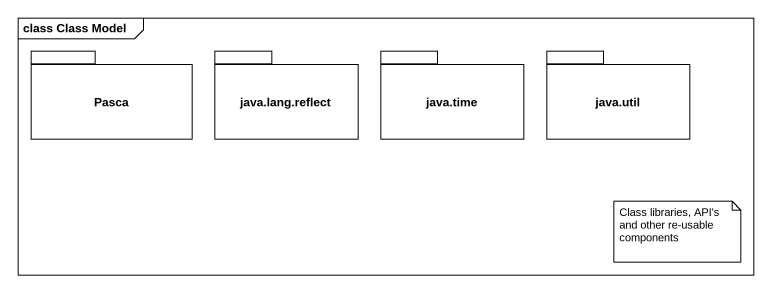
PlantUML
@startuml
mainframe class Class Model
package Pasca {
}
package "java.lang.reflect" as java_lang_reflect {
}
package "java.time" as java_time {
}
package "java.util" as java_util {
}
note as N1
  Class libraries, API's and other re-usable components
end note
@enduml
